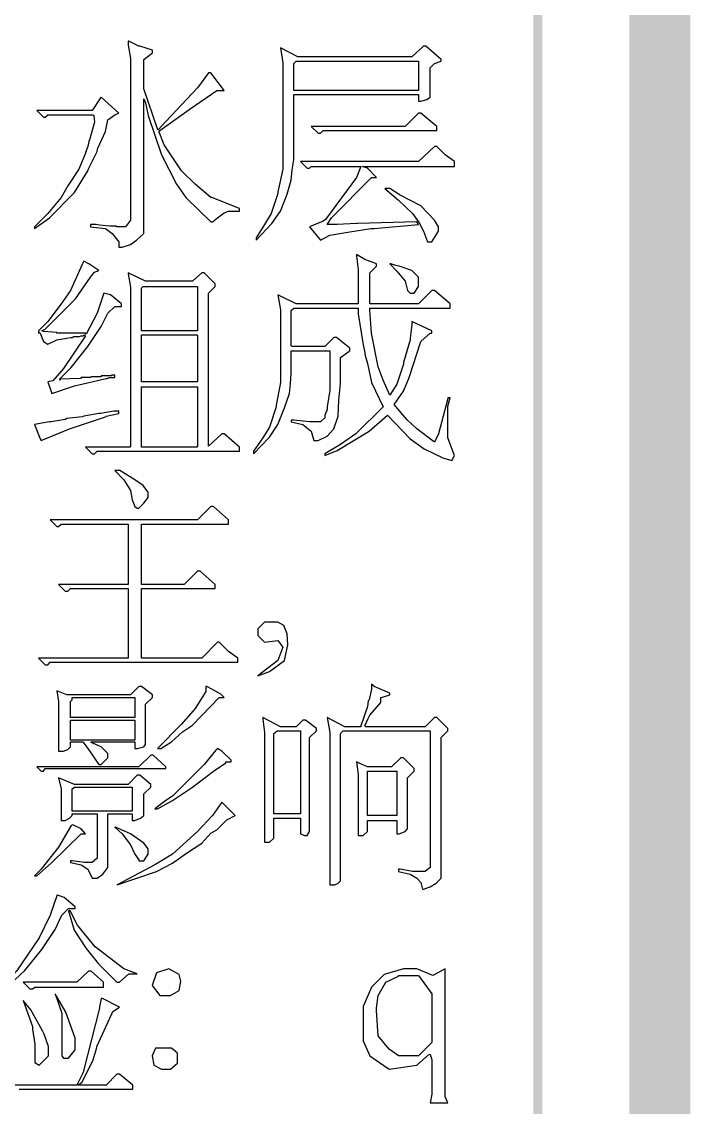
# Model space of a CAD drawing. Extents: x 94 to 452, y -72 to 1042.
# Drawn here: x 440.76 to 451.73, y 746.8 to 764.59 of the extents above; entities that cross this region are included whole.
import ezdxf

# ---------------------------------------------------------------- set-up
doc = ezdxf.new("R2010")
doc.units = 0
doc.header["$MEASUREMENT"] = 0
doc.layers.add('TREE_LAYER', color=7, linetype='Continuous')

msp = doc.modelspace()

# ---------------------------------------------------------------- linework, layer by layer
at = {"layer": 'TREE_LAYER'}
for points, const_width, elevation in [([(94.22612, 93.001716), (94.22612, 848.485862), (94.22612, 908.832322), (94.22612, 995.005583), (94.22612, 1005.005583), (94.22612, 1017.005583), (126.22612, 1017.005583), (146.22612, 1017.005583), (186.22612, 1017.005583), (191.22612, 1017.005583), (206.22612, 1017.005583), (211.22612, 1017.005583), (221.22612, 1017.005583), (399.22612, 1017.005583), (409.22612, 1017.005583), (451.22612, 1017.005583), (451.22612, 995.005583), (451.22612, 11.113007)], 1, 2891.008799), ([(449.22612, 11.113007), (449.22612, 995.005583)], 0.15, 2875.008799)]:
    msp.add_lwpolyline(points, dxfattribs=dict(at, const_width=const_width, elevation=elevation))
at = {"layer": 'TREE_LAYER', "elevation": 1017}
for points in [[(442.518721, 764.276627), (442.504995, 764.276627), (442.504995, 764.207999), (442.546172, 763.988391), (442.546172, 761.339372), (442.463819, 761.229568), (442.312838, 761.229568), (442.312838, 761.243293), (442.203034, 761.243293), (442.203034, 761.243293), (442.038328, 761.257019), (441.983426, 761.270744), (441.887348, 761.270744), (441.887348, 761.229568), (442.134407, 761.202117), (442.244211, 761.119764), (442.354015, 760.982509), (442.354015, 760.982509), (442.354015, 760.900156), (442.408917, 760.900156), (442.546172, 760.941332), (442.64225, 761.00996), (442.765779, 761.119764), (442.765779, 763.329568), (442.765779, 763.329568), (442.79323, 763.26094), (442.834407, 763.055058), (443.054015, 762.40996), (443.301074, 761.929568), (443.452054, 761.70996), (443.863819, 761.311921), (443.89127, 761.311921), (443.973623, 761.380548), (444.083426, 761.462901), (444.152054, 761.490352), (444.330485, 761.490352), (444.330485, 761.531528), (444.330485, 761.531528), (443.877544, 761.70996), (443.863819, 761.70996), (443.603034, 761.929568), (443.383426, 762.149176), (443.095191, 762.574666), (443.012838, 762.780548), (443.012838, 762.794274), (443.026564, 762.807999), (443.520681, 763.164862), (443.959897, 763.466823), (443.973623, 763.466823), (444.083426, 763.466823), (444.069701, 763.480548), (443.863819, 763.755058), (443.863819, 763.755058), (443.822642, 763.755058), (443.644211, 763.507999), (443.122642, 762.958979), (442.999113, 762.821725), (442.985387, 762.83545), (442.765779, 763.494274), (442.765779, 763.974666), (442.903034, 764.08447), (442.903034, 764.08447), (442.903034, 764.125646), (442.697152, 764.194274), (442.683426, 764.194274), (442.518721, 764.276627), (442.518721, 764.276627)], [(447.390925, 764.194274), (447.349748, 764.194274), (447.157591, 764.015842), (445.290925, 764.015842), (445.002689, 764.166823), (445.043866, 763.919764), (445.043866, 762.176627), (444.961513, 761.806038), (444.961513, 761.778587), (444.851709, 761.449176), (444.741905, 761.270744), (444.60465, 761.051136), (444.60465, 761.00996), (444.865434, 761.28447), (445.002689, 761.490352), (445.112493, 761.764862), (445.181121, 761.998195), (445.194846, 762.162901), (445.222297, 762.327607), (445.222297, 763.38447), (445.222297, 763.398195), (447.267395, 763.398195), (447.267395, 763.38447), (447.267395, 763.288391), (447.308572, 763.288391), (447.40465, 763.315842), (447.459552, 763.357019), (447.459552, 763.837411), (447.528179, 763.906038), (447.637983, 763.947215), (447.637983, 763.974666), (447.390925, 764.194274), (447.390925, 764.194274)], [(445.249748, 763.933489), (445.263474, 763.947215), (447.267395, 763.947215), (447.267395, 763.933489), (447.267395, 763.466823), (447.267395, 763.466823), (445.222297, 763.466823), (445.222297, 763.466823), (445.222297, 763.906038), (445.249748, 763.933489), (445.249748, 763.933489)], [(442.065779, 763.357019), (442.052054, 763.343293), (441.914799, 763.137411), (441.008917, 763.137411), (441.118721, 763.027607), (441.146172, 763.027607), (441.187348, 763.068783), (441.928525, 763.068783), (441.94225, 763.055058), (441.955976, 762.945254), (441.873623, 762.657019), (441.859897, 762.629568), (441.846172, 762.547215), (441.832446, 762.519764), (441.804995, 762.451136), (441.804995, 762.437411), (441.695191, 762.176627), (441.51676, 761.902117), (441.406956, 761.70996), (441.187348, 761.449176), (440.96774, 761.229568), (440.96774, 761.202117), (441.214799, 761.380548), (441.626564, 761.792313), (441.846172, 762.149176), (441.859897, 762.190352), (441.997152, 762.464862), (441.997152, 762.478587), (442.010877, 762.519764), (442.134407, 762.794274), (442.175583, 762.98643), (442.285387, 763.068783), (442.354015, 763.096234), (442.065779, 763.357019), (442.065779, 763.357019)], [(447.308572, 763.096234), (447.267395, 763.096234), (447.047787, 762.876627), (445.510532, 762.876627), (445.620336, 762.766823), (445.661513, 762.766823), (445.702689, 762.807999), (447.569356, 762.807999), (447.569356, 762.876627), (447.308572, 763.096234), (447.308572, 763.096234)], [(447.569356, 762.547215), (447.528179, 762.547215), (447.267395, 762.300156), (445.332101, 762.300156), (445.441905, 762.190352), (445.483081, 762.190352), (445.510532, 762.217803), (446.320336, 762.217803), (446.320336, 762.217803), (446.251709, 762.039372), (445.743866, 761.353097), (445.702689, 761.325646), (445.483081, 761.229568), (445.661513, 761.00996), (445.812493, 761.092313), (446.141905, 761.147215), (446.485042, 761.202117), (446.539944, 761.202117), (447.267395, 761.270744), (447.239944, 761.311921), (446.265434, 761.28447), (446.251709, 761.28447), (445.936023, 761.270744), (445.936023, 761.270744), (445.785042, 761.270744), (445.771317, 761.270744), (445.839944, 761.380548), (446.498768, 762.039372), (446.581121, 762.039372), (446.43014, 762.190352), (446.347787, 762.217803), (446.347787, 762.217803), (446.347787, 762.217803), (447.857591, 762.217803), (447.857591, 762.300156), (447.706611, 762.40996), (447.569356, 762.547215), (447.569356, 762.547215)], [(446.800729, 761.86094), (446.718376, 761.86094), (446.937983, 761.668783), (447.171317, 761.449176), (447.281121, 761.298195), (447.349748, 761.16094), (447.418376, 760.982509), (447.487003, 760.982509), (447.596807, 761.16094), (447.596807, 761.229568), (447.528179, 761.339372), (447.308572, 761.572705), (446.965434, 761.751136), (446.800729, 761.86094), (446.800729, 761.86094)], [(441.777544, 760.666823), (441.777544, 760.666823), (441.750093, 760.611921), (441.557936, 760.18643), (441.406956, 759.966823), (441.187348, 759.678587), (441.036368, 759.527607), (441.036368, 759.48643), (441.050093, 759.500156), (441.063819, 759.48643), (441.118721, 759.349176), (441.187348, 759.307999), (441.338328, 759.376627), (441.503034, 759.404077), (441.557936, 759.417803), (441.585387, 759.417803), (441.612838, 759.431528), (441.640289, 759.431528), (441.681466, 759.431528), (441.708917, 759.431528), (441.736368, 759.445254), (441.763819, 759.445254), (441.79127, 759.458979), (441.804995, 759.445254), (441.448132, 758.90996), (441.269701, 758.704077), (441.187348, 758.690352), (441.255976, 758.498195), (441.626564, 758.621725), (442.148132, 758.745254), (442.161858, 758.745254), (442.203034, 758.758979), (442.285387, 758.758979), (442.285387, 758.800156), (442.230485, 758.800156), (442.230485, 758.78643), (442.120681, 758.78643), (442.120681, 758.78643), (442.065779, 758.78643), (442.065779, 758.772705), (441.955976, 758.772705), (441.955976, 758.772705), (441.901074, 758.772705), (441.887348, 758.758979), (441.846172, 758.758979), (441.832446, 758.758979), (441.736368, 758.758979), (441.722642, 758.745254), (441.39323, 758.731528), (441.39323, 758.717803), (441.379505, 758.731528), (441.571662, 758.923685), (441.846172, 759.266823), (442.065779, 759.596234), (442.175583, 759.815842), (442.285387, 759.925646), (442.395191, 759.925646), (442.395191, 759.966823), (442.21676, 760.117803), (442.106956, 760.145254), (441.997152, 759.815842), (441.818721, 759.472705), (441.804995, 759.48643), (441.338328, 759.48643), (441.338328, 759.500156), (441.118721, 759.513881), (441.09127, 759.527607), (441.146172, 759.555058), (441.640289, 760.049176), (441.887348, 760.406038), (441.955976, 760.488391), (442.024603, 760.515842), (441.859897, 760.625646), (441.777544, 760.666823), (441.777544, 760.666823)], [(446.251709, 760.776627), (446.251709, 760.776627), (446.251709, 760.749176), (446.27916, 760.529568), (446.27916, 759.966823), (446.27916, 759.966823), (445.263474, 759.966823), (444.961513, 760.117803), (445.002689, 759.870744), (445.002689, 758.676627), (444.934062, 758.306038), (444.934062, 758.278587), (444.824258, 757.949176), (444.714454, 757.770744), (444.563474, 757.551136), (444.563474, 757.50996), (444.824258, 757.78447), (444.961513, 757.990352), (445.071317, 758.264862), (445.15367, 758.498195), (445.167395, 758.662901), (445.181121, 758.827607), (445.181121, 759.198195), (445.194846, 759.198195), (445.798768, 759.198195), (445.812493, 759.198195), (445.812493, 758.553097), (445.771317, 758.278587), (445.771317, 758.237411), (445.73014, 758.141332), (445.73014, 758.100156), (445.661513, 758.031528), (445.483081, 758.031528), (445.222297, 758.058979), (445.181121, 758.058979), (445.181121, 758.031528), (445.373278, 757.990352), (445.510532, 757.880548), (445.551709, 757.729568), (445.620336, 757.729568), (445.771317, 757.798195), (445.881121, 757.921725), (445.949748, 758.127607), (445.963474, 758.388391), (445.990925, 758.662901), (445.990925, 759.088391), (446.128179, 759.18447), (446.141905, 759.198195), (446.141905, 759.239372), (445.922297, 759.417803), (445.881121, 759.417803), (445.73014, 759.266823), (445.194846, 759.266823), (445.181121, 759.280548), (445.181121, 759.857019), (445.222297, 759.898195), (446.27916, 759.898195), (446.27916, 759.88447), (446.27916, 759.802117), (446.306611, 759.637411), (446.361513, 759.294274), (446.388964, 759.170744), (446.388964, 759.143293), (446.43014, 758.992313), (446.498768, 758.676627), (446.690925, 758.278587), (446.237983, 757.839372), (445.990925, 757.66094), (445.73014, 757.50996), (445.73014, 757.482509), (445.936023, 757.564862), (446.457591, 757.880548), (446.759552, 758.141332), (447.13014, 757.757019), (447.363474, 757.592313), (447.665434, 757.441332), (447.816415, 757.400156), (447.857591, 757.482509), (447.747787, 757.770744), (447.747787, 758.292313), (447.788964, 758.429568), (447.747787, 758.429568), (447.747787, 758.415842), (447.596807, 757.839372), (447.528179, 757.702117), (447.239944, 757.921725), (447.075238, 758.072705), (446.869356, 758.319764), (447.020336, 758.539372), (447.116415, 758.758979), (447.308572, 759.349176), (447.459552, 759.48643), (447.487003, 759.48643), (447.487003, 759.527607), (447.157591, 759.678587), (447.157591, 759.623685), (447.13014, 759.404077), (447.13014, 759.376627), (447.020336, 759.006038), (447.020336, 758.978587), (446.910532, 758.649176), (446.800729, 758.470744), (446.690925, 758.717803), (446.608572, 758.937411), (446.498768, 759.48643), (446.471317, 759.870744), (446.471317, 759.898195), (447.788964, 759.898195), (447.788964, 759.966823), (447.528179, 760.18643), (447.487003, 760.18643), (447.267395, 759.966823), (446.471317, 759.966823), (446.471317, 759.966823), (446.471317, 760.474666), (446.581121, 760.58447), (446.581121, 760.625646), (446.388964, 760.694274), (446.251709, 760.776627), (446.251709, 760.776627)], [(446.814454, 760.625646), (446.800729, 760.625646), (446.910532, 760.502117), (447.047787, 760.337411), (447.088964, 760.18643), (447.13014, 760.145254), (447.198768, 760.145254), (447.267395, 760.255058), (447.267395, 760.406038), (447.157591, 760.515842), (446.951709, 760.58447), (446.896807, 760.598195), (446.814454, 760.625646), (446.814454, 760.625646)], [(442.504995, 760.474666), (442.504995, 760.474666), (442.504995, 760.46094), (442.546172, 760.241332), (442.546172, 757.633489), (442.532446, 757.619764), (441.804995, 757.619764), (441.914799, 757.50996), (441.955976, 757.50996), (441.997152, 757.551136), (444.330485, 757.551136), (444.330485, 757.619764), (444.083426, 757.839372), (444.04225, 757.839372), (443.822642, 757.633489), (443.822642, 757.633489), (443.822642, 760.145254), (443.932446, 760.255058), (443.932446, 760.296234), (443.754015, 760.474666), (443.712838, 760.474666), (443.561858, 760.337411), (442.79323, 760.337411), (442.504995, 760.474666), (442.504995, 760.474666)], [(442.752054, 760.255058), (442.765779, 760.255058), (443.630485, 760.255058), (443.644211, 760.255058), (443.644211, 759.527607), (443.630485, 759.527607), (442.724603, 759.527607), (442.724603, 759.527607), (442.724603, 760.227607), (442.752054, 760.255058), (442.752054, 760.255058)], [(442.724603, 759.445254), (442.724603, 759.458979), (443.630485, 759.458979), (443.644211, 759.445254), (443.644211, 758.690352), (443.630485, 758.690352), (442.724603, 758.690352), (442.724603, 758.690352), (442.724603, 759.445254), (442.724603, 759.445254)], [(442.724603, 758.607999), (442.724603, 758.607999), (443.630485, 758.607999), (443.644211, 758.607999), (443.644211, 757.633489), (443.630485, 757.619764), (442.724603, 757.619764), (442.724603, 757.633489), (442.724603, 758.607999), (442.724603, 758.607999)], [(442.354015, 758.20996), (442.271662, 758.20996), (442.052054, 758.168783), (442.024603, 758.168783), (441.777544, 758.127607), (441.750093, 758.113881), (441.503034, 758.08643), (441.475583, 758.072705), (441.24225, 758.031528), (441.214799, 758.031528), (440.96774, 757.990352), (440.96774, 757.990352), (441.063819, 757.757019), (441.077544, 757.729568), (441.544211, 757.921725), (442.134407, 758.113881), (442.148132, 758.127607), (442.354015, 758.168783), (442.354015, 758.20996), (442.354015, 758.20996)], [(442.36774, 757.23545), (442.285387, 757.23545), (442.436368, 757.08447), (442.546172, 756.906038), (442.573623, 756.755058), (442.614799, 756.645254), (442.655976, 756.617803), (442.683426, 756.617803), (442.765779, 756.700156), (442.834407, 756.796234), (442.834407, 756.864862), (442.834407, 756.878587), (442.765779, 756.974666), (442.752054, 756.988391), (442.614799, 757.08447), (442.36774, 757.23545), (442.36774, 757.23545)], [(443.904995, 756.645254), (443.863819, 756.645254), (443.644211, 756.425646), (441.228525, 756.425646), (441.338328, 756.315842), (441.365779, 756.315842), (441.406956, 756.357019), (442.504995, 756.357019), (442.504995, 756.357019), (442.504995, 755.368783), (442.504995, 755.368783), (441.365779, 755.368783), (441.475583, 755.258979), (441.51676, 755.258979), (441.557936, 755.300156), (442.504995, 755.300156), (442.504995, 755.28643), (442.504995, 754.16094), (442.504995, 754.16094), (441.036368, 754.16094), (441.146172, 754.051136), (441.187348, 754.051136), (441.228525, 754.092313), (444.303034, 754.092313), (444.303034, 754.16094), (444.152054, 754.270744), (444.001074, 754.421725), (443.973623, 754.421725), (443.712838, 754.16094), (442.724603, 754.16094), (442.724603, 754.16094), (442.724603, 755.28643), (442.724603, 755.300156), (443.932446, 755.300156), (443.932446, 755.368783), (443.685387, 755.588391), (443.644211, 755.588391), (443.424603, 755.368783), (442.724603, 755.368783), (442.724603, 755.368783), (442.724603, 756.357019), (442.724603, 756.357019), (444.152054, 756.357019), (444.152054, 756.425646), (443.904995, 756.645254), (443.904995, 756.645254)], [(444.961513, 754.751136), (444.741905, 754.751136), (444.632101, 754.641332), (444.632101, 754.531528), (444.741905, 754.421725), (444.961513, 754.449176), (445.043866, 754.339372), (444.961513, 754.119764), (444.632101, 753.872705), (444.824258, 753.941332), (445.071317, 754.119764), (445.126219, 754.380548), (445.112493, 754.558979), (445.057591, 754.696234), (444.961513, 754.751136), (444.961513, 754.751136)], [(442.724603, 753.694274), (442.683426, 753.694274), (442.546172, 753.557019), (441.503034, 753.557019), (441.338328, 753.625646), (441.365779, 753.447215), (441.365779, 752.637411), (441.448132, 752.637411), (441.51676, 752.664862), (441.557936, 752.706038), (441.557936, 752.774666), (441.557936, 752.788391), (441.763819, 752.788391), (441.846172, 752.678587), (442.024603, 752.417803), (442.024603, 752.417803), (442.065779, 752.417803), (442.175583, 752.527607), (442.175583, 752.596234), (442.065779, 752.706038), (441.901074, 752.774666), (441.901074, 752.774666), (441.901074, 752.788391), (442.614799, 752.788391), (442.614799, 752.774666), (442.614799, 752.678587), (442.655976, 752.678587), (442.765779, 752.706038), (442.79323, 752.747215), (442.79323, 753.406038), (442.903034, 753.515842), (442.903034, 753.557019), (442.724603, 753.694274), (442.724603, 753.694274)], [(443.795191, 753.694274), (443.781466, 753.694274), (443.781466, 753.625646), (443.781466, 753.611921), (443.603034, 753.337411), (443.383426, 753.076627), (442.985387, 752.678587), (443.012838, 752.678587), (443.040289, 752.678587), (443.218721, 752.788391), (443.397152, 752.953097), (443.561858, 753.062901), (444.001074, 753.515842), (444.083426, 753.515842), (444.028525, 753.570744), (443.877544, 753.653097), (443.795191, 753.694274), (443.795191, 753.694274)], [(446.498768, 753.73545), (446.498768, 753.653097), (446.457591, 753.474666), (446.443866, 753.46094), (446.43014, 753.364862), (446.320336, 753.049176), (446.320336, 753.03545), (446.059552, 753.03545), (445.771317, 753.18643), (445.812493, 752.939372), (445.812493, 750.441332), (445.894846, 750.441332), (445.949748, 750.468783), (445.990925, 750.50996), (445.990925, 752.925646), (446.032101, 752.966823), (447.445827, 752.966823), (447.459552, 752.966823), (447.459552, 750.729568), (447.377199, 750.66094), (447.171317, 750.66094), (446.965434, 750.702117), (446.937983, 750.702117), (446.937983, 750.66094), (447.13014, 750.619764), (447.239944, 750.551136), (447.308572, 750.482509), (447.336023, 750.372705), (447.349748, 750.372705), (447.459552, 750.413881), (447.55563, 750.468783), (447.637983, 750.551136), (447.637983, 752.857019), (447.747787, 752.966823), (447.747787, 753.007999), (447.569356, 753.18643), (447.528179, 753.18643), (447.377199, 753.03545), (446.402689, 753.03545), (446.388964, 753.049176), (446.443866, 753.172705), (446.471317, 753.227607), (446.649748, 753.433489), (446.649748, 753.515842), (446.663474, 753.515842), (446.800729, 753.557019), (446.800729, 753.58447), (446.539944, 753.694274), (446.498768, 753.73545), (446.498768, 753.73545)], [(441.585387, 753.515842), (441.599113, 753.515842), (442.614799, 753.515842), (442.614799, 753.515842), (442.614799, 753.18643), (442.614799, 753.18643), (441.557936, 753.18643), (441.557936, 753.18643), (441.557936, 753.447215), (441.585387, 753.474666), (441.585387, 753.515842), (441.585387, 753.515842)], [(441.557936, 753.145254), (441.557936, 753.145254), (442.614799, 753.145254), (442.614799, 753.145254), (442.614799, 752.829568), (442.614799, 752.815842), (441.557936, 752.815842), (441.557936, 752.829568), (441.557936, 753.145254), (441.557936, 753.145254)], [(444.714454, 753.18643), (444.714454, 753.18643), (444.714454, 753.158979), (444.741905, 752.939372), (444.741905, 751.141332), (444.824258, 751.141332), (444.892885, 751.20996), (444.892885, 751.539372), (444.892885, 751.539372), (445.332101, 751.539372), (445.332101, 751.539372), (445.332101, 751.278587), (445.400729, 751.251136), (445.441905, 751.251136), (445.483081, 751.319764), (445.483081, 752.857019), (445.592885, 752.966823), (445.592885, 753.007999), (445.414454, 753.145254), (445.373278, 753.145254), (445.263474, 753.03545), (445.002689, 753.03545), (444.714454, 753.18643), (444.714454, 753.18643)], [(444.947787, 752.966823), (444.947787, 752.966823), (445.332101, 752.966823), (445.332101, 752.966823), (445.332101, 751.621725), (445.332101, 751.607999), (444.892885, 751.607999), (444.892885, 751.621725), (444.892885, 752.925646), (444.947787, 752.966823), (444.947787, 752.966823)], [(443.973623, 752.678587), (443.946172, 752.651136), (443.754015, 752.417803), (443.232446, 751.896234), (443.122642, 751.827607), (442.944211, 751.690352), (442.985387, 751.690352), (443.232446, 751.827607), (443.561858, 752.047215), (443.904995, 752.307999), (444.110877, 752.445254), (444.110877, 752.458979), (444.19323, 752.458979), (444.19323, 752.48643), (444.04225, 752.637411), (443.973623, 752.678587), (443.973623, 752.678587)], [(442.91676, 752.568783), (442.875583, 752.568783), (442.683426, 752.376627), (441.008917, 752.376627), (441.077544, 752.307999), (441.118721, 752.307999), (441.146172, 752.349176), (443.122642, 752.349176), (443.122642, 752.376627), (442.91676, 752.568783), (442.91676, 752.568783)], [(447.020336, 752.527607), (446.97916, 752.527607), (446.828179, 752.376627), (446.43014, 752.376627), (446.306611, 752.431528), (446.251709, 752.458979), (446.27916, 752.253097), (446.27916, 751.251136), (446.361513, 751.251136), (446.43014, 751.319764), (446.43014, 751.498195), (446.43014, 751.498195), (446.896807, 751.498195), (446.910532, 751.498195), (446.910532, 751.278587), (446.951709, 751.278587), (447.047787, 751.319764), (447.088964, 751.36094), (447.088964, 752.198195), (447.198768, 752.307999), (447.198768, 752.349176), (447.020336, 752.527607), (447.020336, 752.527607)], [(446.43014, 752.307999), (446.43014, 752.307999), (446.896807, 752.307999), (446.910532, 752.307999), (446.910532, 751.580548), (446.896807, 751.580548), (446.43014, 751.580548), (446.43014, 751.580548), (446.43014, 752.307999), (446.43014, 752.307999)], [(442.697152, 752.239372), (442.655976, 752.239372), (442.504995, 752.088391), (441.626564, 752.088391), (441.365779, 752.198195), (441.406956, 752.019764), (441.406956, 751.498195), (441.475583, 751.498195), (441.544211, 751.539372), (441.585387, 751.580548), (441.585387, 751.607999), (441.599113, 751.607999), (441.983426, 751.607999), (441.997152, 751.607999), (441.997152, 750.880548), (441.914799, 750.811921), (441.79127, 750.811921), (441.585387, 750.839372), (441.557936, 750.839372), (441.557936, 750.811921), (441.736368, 750.770744), (441.846172, 750.702117), (441.914799, 750.551136), (441.997152, 750.551136), (442.09323, 750.619764), (442.175583, 750.729568), (442.175583, 751.607999), (442.175583, 751.607999), (442.573623, 751.607999), (442.573623, 751.607999), (442.573623, 751.498195), (442.614799, 751.498195), (442.710877, 751.539372), (442.765779, 751.580548), (442.765779, 751.937411), (442.875583, 752.047215), (442.875583, 752.088391), (442.697152, 752.239372), (442.697152, 752.239372)], [(441.626564, 752.047215), (441.626564, 752.047215), (442.573623, 752.047215), (442.573623, 752.047215), (442.573623, 751.649176), (442.573623, 751.649176), (441.599113, 751.649176), (441.585387, 751.649176), (441.585387, 752.019764), (441.626564, 752.047215), (441.626564, 752.047215)], [(444.04225, 751.800156), (443.89127, 751.580548), (443.644211, 751.319764), (443.232446, 750.949176), (443.054015, 750.839372), (442.944211, 750.770744), (442.326564, 750.441332), (442.971662, 750.66094), (443.232446, 750.798195), (443.465779, 750.962901), (443.712838, 751.127607), (443.863819, 751.292313), (443.959897, 751.347215), (444.124603, 751.511921), (444.124603, 751.511921), (444.261858, 751.580548), (444.04225, 751.800156), (444.04225, 751.800156)], [(441.599113, 751.429568), (441.571662, 751.415842), (441.365779, 751.058979), (441.077544, 750.702117), (440.96774, 750.592313), (441.008917, 750.592313), (441.24225, 750.798195), (441.736368, 751.278587), (441.804995, 751.278587), (441.736368, 751.36094), (441.599113, 751.429568), (441.599113, 751.429568)], [(442.299113, 751.388391), (442.285387, 751.388391), (442.408917, 751.278587), (442.546172, 751.100156), (442.614799, 750.949176), (442.683426, 750.853097), (442.683426, 750.839372), (442.765779, 750.839372), (442.834407, 750.949176), (442.834407, 751.031528), (442.765779, 751.127607), (442.546172, 751.278587), (442.299113, 751.388391), (442.299113, 751.388391)], [(441.348601, 750.276627), (441.334875, 750.276627), (441.334875, 750.262901), (441.225071, 749.947215), (441.04664, 749.576627), (440.676052, 749.027607), (440.456444, 748.780548), (440.456444, 748.739372), (440.566248, 748.807999), (440.813307, 749.041332), (441.087817, 749.38447), (441.307424, 749.713881), (441.417228, 749.947215), (441.527032, 750.057019), (441.636836, 750.057019), (441.636836, 750.08447), (441.458405, 750.23545), (441.348601, 750.276627), (441.348601, 750.276627)], [(441.554483, 750.015842), (441.527032, 750.015842), (441.527032, 750.015842), (441.623111, 749.700156), (441.815267, 749.398195), (442.02115, 749.151136), (442.323111, 748.849176), (442.364287, 748.849176), (442.515267, 748.98643), (442.652522, 748.98643), (442.432915, 749.068783), (441.966248, 749.425646), (441.678013, 749.782509), (441.554483, 750.015842), (441.554483, 750.015842)], [(443.175645, 749.068783), (442.969763, 749.000156), (442.901135, 748.794274), (443.024665, 748.629568), (443.203096, 748.629568), (443.340351, 748.711921), (443.367802, 748.862901), (443.340351, 748.972705), (443.175645, 749.068783), (443.175645, 749.068783)], [(447.239944, 749.068783), (447.212493, 749.068783), (447.020336, 749.068783), (446.70465, 748.972705), (446.498768, 748.766823), (446.361513, 748.451136), (446.361513, 747.888391), (446.471317, 747.641332), (446.787003, 747.421725), (447.239944, 747.490352), (447.432101, 747.655058), (447.459552, 747.668783), (447.487003, 747.572705), (447.487003, 747.00996), (447.459552, 746.872705), (447.747787, 746.872705), (447.706611, 746.968783), (447.706611, 749.068783), (447.500729, 748.958979), (447.239944, 749.068783), (447.239944, 749.068783)], [(441.89762, 749.027607), (441.856444, 749.027607), (441.664287, 748.849176), (440.785856, 748.849176), (440.89566, 748.739372), (440.936836, 748.739372), (440.978013, 748.766823), (442.103503, 748.766823), (442.103503, 748.849176), (441.89762, 749.027607), (441.89762, 749.027607)], [(446.937983, 748.945254), (446.937983, 748.958979), (447.267395, 748.958979), (447.487003, 748.657019), (447.487003, 747.86094), (447.267395, 747.641332), (446.937983, 747.641332), (446.787003, 747.751136), (446.608572, 747.970744), (446.581121, 748.382509), (446.581121, 748.382509), (446.581121, 748.423685), (446.608572, 748.629568), (446.732101, 748.849176), (446.937983, 748.945254), (446.937983, 748.945254)], [(442.076052, 748.588391), (442.062326, 748.574666), (442.034875, 748.451136), (442.034875, 748.423685), (441.774091, 747.394274), (441.774091, 747.380548), (441.664287, 747.16094), (440.538797, 747.16094)], [(440.717228, 747.092313), (442.583895, 747.092313), (442.583895, 747.16094), (442.364287, 747.339372), (442.323111, 747.339372), (442.144679, 747.16094), (441.691738, 747.16094), (441.678013, 747.16094), (441.74664, 747.202117), (441.925071, 747.558979), (441.993699, 747.778587), (441.993699, 747.792313), (442.240758, 748.327607), (442.254483, 748.368783), (442.364287, 748.437411), (442.076052, 748.588391), (442.076052, 748.588391)], [(440.785856, 748.547215), (440.936836, 748.121725), (440.936836, 748.080548), (440.978013, 747.833489), (440.978013, 747.531528), (441.04664, 747.490352), (441.19762, 747.641332), (441.19762, 747.792313), (441.128993, 747.998195), (441.101542, 748.053097), (440.909385, 748.396234), (440.785856, 748.547215), (440.785856, 748.547215)], [(441.307424, 748.657019), (441.417228, 748.341332), (441.417228, 747.641332), (441.444679, 747.600156), (441.527032, 747.600156), (441.636836, 747.737411), (441.636836, 747.929568), (441.485856, 748.355058), (441.307424, 748.657019), (441.307424, 748.657019)], [(443.216822, 747.764862), (442.956037, 747.764862), (442.901135, 747.641332), (442.928586, 747.490352), (443.052116, 747.421725), (443.203096, 747.421725), (443.3129, 747.517803), (443.3129, 747.682509), (443.216822, 747.764862), (443.216822, 747.764862)]]:
    msp.add_lwpolyline(points, dxfattribs=at)

doc.saveas('drawing.dxf')
